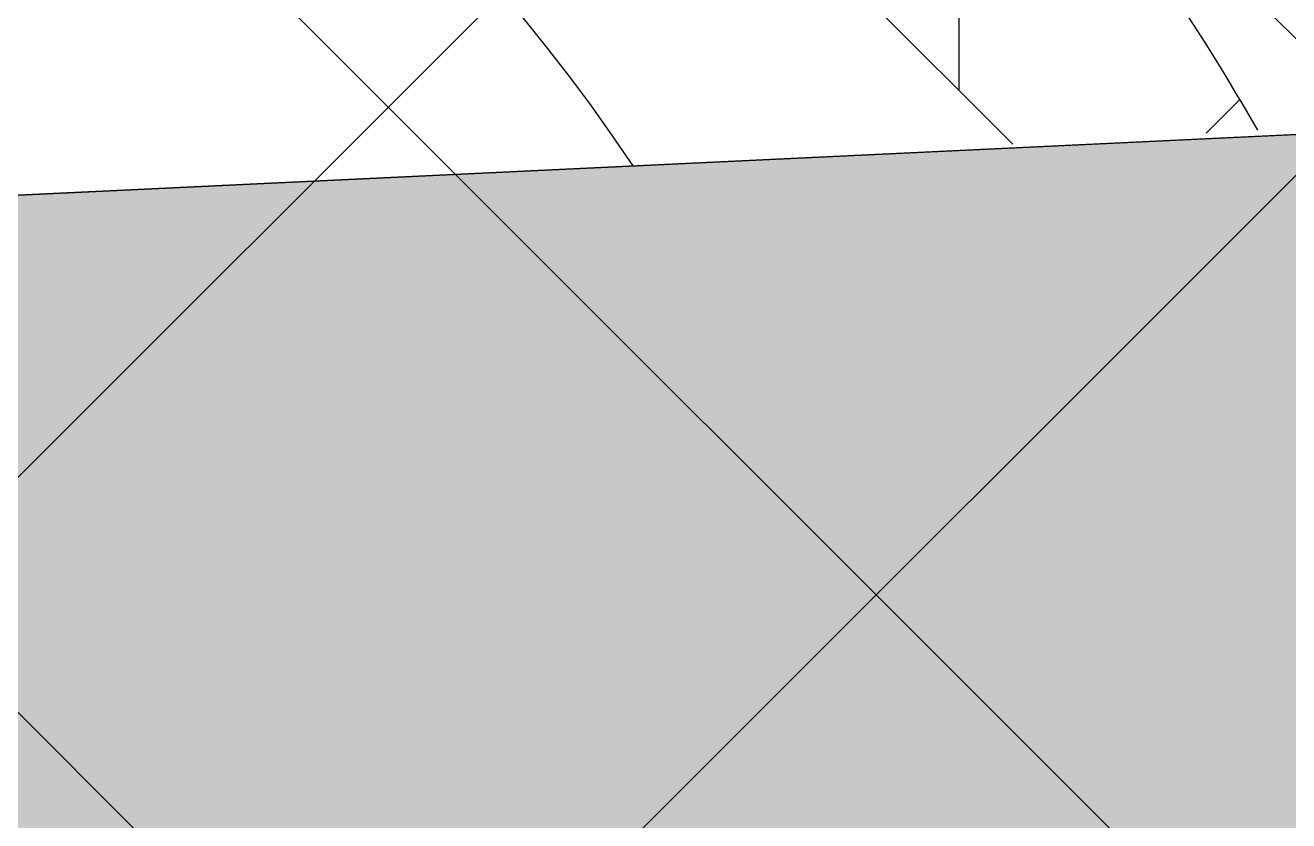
# Model space of a CAD drawing. Header units: millimetres. Extents: x 648844 to 649530, y 1246379 to 1246752.
# Drawn here: x 649262.728 to 649267.306, y 1246523.975 to 1246526.857 of the extents above; entities that cross this region are included whole.
import ezdxf

# ---------------------------------------------------------------- set-up
doc = ezdxf.new("R2010")
doc.units = ezdxf.units.MM
doc.header["$LTSCALE"] = 20
doc.header["$MEASUREMENT"] = 0
doc.layers.get('0').update_dxf_attribs({"linetype": 'CONTINUOUS'})
doc.layers.add('acera', color=8, linetype='CONTINUOUS')
doc.layers.add('TECHO', color=30, linetype='CONTINUOUS')

msp = doc.modelspace()

# ---------------------------------------------------------------- hatches: boundary and pattern name
h = msp.add_hatch()
h.set_pattern_fill('ANSI37', color=4, scale=20, style=0)
h.set_pattern_definition([(45, (-526.4316489867633, -3378.367883687839), (-1.767766952966369, 1.767766952966369), []), (135, (-526.4316489867633, -3378.367883687839), (-1.767766952966369, -1.767766952966369), [])])
h.paths.add_polyline_path([(649227.1070225898, 1246567.94119936), (649231.6771613231, 1246532.207660218), (649229.0601248409, 1246515.25948995), (649314.6874600542, 1246516.703207979), (649306.9879679593, 1246570.059864507)])
h.paths.add_polyline_path([(649257.7023071024, 1246528.978252781), (649287.2058541841, 1246528.978252781), (649287.2058541841, 1246534.492441051), (649257.7023071024, 1246534.492441051)], flags=24)
at = {"layer": 'acera'}
h = msp.add_hatch(dxfattribs=at)
h.set_pattern_fill('PETRA11,_O', color=9, scale=7, pattern_type=2)
h.set_pattern_definition([(0, (2687.656187323621, -252.1344165771734), (7, 7), [2.1, -2.45, 0.35, -2.1]), (0, (2690.456187323667, -250.7344165772665), (7, 7), [0.35, -1.75, 1.4, -3.5]), (0, (2691.506187323597, -250.3844165771734), (7, 7), [0.35, -6.649999999999999]), (0, (2688.35618732369, -250.0344165770803), (7, 7), [1.4, -5.600000000000001]), (0, (2687.656187323621, -249.3344165771268), (7, 7), [0.7000000000000001, -6.3]), (0, (2692.556187323644, -248.6344165771734), (7, 7), [0.7000000000000001, -0.35, 0.35, -5.600000000000001]), (0, (2689.756187323597, -248.2844165770803), (7, 7), [1.05, -5.95]), (0, (2688.006187323597, -247.5844165771268), (7, 7), [0.7000000000000001, -6.3]), (0, (2690.806187323644, -246.8844165771734), (7, 7), [0.35, -2.1, 1.05, -3.5]), (0, (2689.406187323621, -246.5344165770803), (7, 7), [0.7000000000000001, -6.3]), (0, (2691.85618732369, -246.18441657722), (7, 7), [0.7000000000000001, -6.3]), (0, (2690.456187323667, -245.8344165771268), (7, 7), [0.7000000000000001, -6.3]), (0, (2693.256187323597, -245.4844165772665), (7, 7), [0.7000000000000001, -6.3]), (90, (2687.306187323644, -252.1344165771734), (-6.999999999999999, 7), [1.4, -0.35, 0.7000000000000001, -2.8, 1.4, -0.35]), (90, (2687.656187323621, -247.5844165771268), (-6.999999999999999, 7), [0.35, -6.649999999999999]), (90, (2688.706187323667, -249.68441657722), (-6.999999999999999, 7), [0.7000000000000001, -1.4, 0.35, -4.55]), (90, (2689.056187323644, -248.6344165771734), (-6.999999999999999, 7), [0.7000000000000001, -1.4, 1.05, -3.850000000000001]), (90, (2690.10618732369, -250.3844165771734), (-6.999999999999999, 7), [0.35, -3.5, 0.7000000000000001, -0.35, 0.7000000000000001, -1.4]), (90, (2690.456187323667, -251.0844165771268), (-6.999999999999999, 7), [0.35, -6.649999999999999]), (90, (2691.156187323621, -248.9844165772665), (-6.999999999999999, 7), [0.35, -0.35, 1.05, -5.25]), (90, (2691.506187323597, -250.0344165770803), (-6.999999999999999, 7), [0.7000000000000001, -2.8, 0.35, -0.35, 0.35, -2.45]), (90, (2692.206187323667, -251.7844165770803), (-6.999999999999999, 7), [1.05, -5.95]), (90, (2692.906187323621, -246.5344165770803), (-6.999999999999999, 7), [0.35, -0.35, 0.35, -5.95]), (90, (2693.256187323597, -248.2844165770803), (-6.999999999999999, 7), [1.05, -5.95]), (90, (2694.131187323597, -248.80941657722), (-6.999999999999999, 7), [0.35, -6.649999999999999]), (45, (2689.756187323597, -252.1344165771734), (7.771561172376096e-16, 7.000000000133173), [0.4949700000000001, -9.4045249368]), (45, (2689.056187323644, -245.4844165772665), (7.771561172376096e-16, 7.000000000133173), [0.4949700000000001, -1.48491, 1.48491, -6.434704936799999]), (45, (2689.756187323597, -246.5344165770803), (7.771561172376096e-16, 7.000000000133173), [0.9899400000000002, -2.4748738, 0.4949700000000001, -5.9397111368]), (45, (2691.156187323621, -246.8844165771734), (7.771561172376096e-16, 7.000000000133173), [0.9899400000000002, -3.464825, 0.4949700000000001, -4.9497599368]), (45, (2688.35618732369, -250.0344165770803), (7.771561172376096e-16, 7.000000000133173), [0.4949700000000001, -9.4045249368]), (45, (2690.10618732369, -250.0344165770803), (7.771561172376096e-16, 7.000000000133173), [1.484924, -8.414570936799999]), (45, (2691.506187323597, -249.3344165771268), (7.771561172376096e-16, 7.000000000133173), [0.4949700000000001, -2.969848, 0.4949700000000001, -5.9397069368]), (45, (2692.556187323644, -248.6344165771734), (7.771561172376096e-16, 7.000000000133173), [0.9899400000000002, -8.9095549368]), (45, (2693.956187323667, -248.6344165771734), (7.771561172376096e-16, 7.000000000133173), [0.9899400000000002, -8.9095549368]), (45, (2693.956187323667, -250.7344165772665), (7.771561172376096e-16, 7.000000000133173), [0.4949700000000001, -9.4045249368]), (45, (2693.256187323597, -247.2344165772665), (7.771561172376096e-16, 7.000000000133173), [0.4949700000000001, -9.4045249368]), (45, (2692.556187323644, -246.18441657722), (7.771561172376096e-16, 7.000000000133173), [0.4949700000000001, -9.4045249368]), (45, (2693.956187323667, -245.4844165772665), (7.771561172376096e-16, 7.000000000133173), [0.4949700000000001, -9.4045249368]), (45, (2687.306187323644, -245.4844165772665), (7.771561172376096e-16, 7.000000000133173), [0.4949700000000001, -9.4045249368]), (45, (2690.806187323644, -248.2844165770803), (7.771561172376096e-16, 7.000000000133173), [0.4949700000000001, -9.4045249368]), (45, (2691.506187323597, -245.4844165772665), (7.771561172376096e-16, 7.000000000133173), [0.4949700000000001, -3.464825, 0.4949700000000001, -5.444729936799999]), (45, (2688.35618732369, -249.3344165771268), (7.771561172376096e-16, 7.000000000133173), [0.9899400000000002, -8.9095549368]), (45, (2688.35618732369, -247.5844165771268), (7.771561172376096e-16, 7.000000000133173), [1.48491, -8.414584936799999]), (135, (2687.656187323621, -249.3344165771268), (-7.000000000133173, 7.771561172376096e-16), [0.74249, -9.1570049368]), (135, (2691.506187323597, -249.68441657722), (-7.000000000133173, 7.771561172376096e-16), [0.4949700000000001, -9.4045249368]), (135, (2693.60618732369, -248.6344165771734), (-7.000000000133173, 7.771561172376096e-16), [0.4949700000000001, -9.4045249368]), (135, (2691.156187323621, -247.2344165772665), (-7.000000000133173, 7.771561172376096e-16), [0.4949700000000001, -9.4045249368]), (135, (2691.506187323597, -246.18441657722), (-7.000000000133173, 7.771561172376096e-16), [0.4949700000000001, -9.4045249368]), (135, (2690.456187323667, -245.8344165771268), (-7.000000000133173, 7.771561172376096e-16), [0.4949700000000001, -9.4045249368]), (135, (2691.85618732369, -246.18441657722), (-7.000000000133173, 7.771561172376096e-16), [0.4949700000000001, -9.4045249368]), (135, (2687.656187323621, -250.3844165771734), (-7.000000000133173, 7.771561172376096e-16), [0.4949700000000001, -9.4045249368]), (135, (2689.056187323644, -247.93441657722), (-7.000000000133173, 7.771561172376096e-16), [0.4949700000000001, -9.4045249368]), (135, (2689.056187323644, -250.0344165770803), (-7.000000000133173, 7.771561172376096e-16), [0.9899400000000002, -8.9095549368]), (135, (2690.456187323667, -250.7344165772665), (-7.000000000133173, 7.771561172376096e-16), [0.9899400000000002, -8.9095549368]), (135, (2693.256187323597, -246.8844165771734), (-7.000000000133173, 7.771561172376096e-16), [0.9899400000000002, -8.9095549368]), (135, (2691.156187323621, -248.6344165771734), (-7.000000000133173, 7.771561172376096e-16), [0.4949700000000001, -9.4045249368]), (135, (2692.206187323667, -250.7344165772665), (-7.000000000133173, 7.771561172376096e-16), [0.9899400000000002, -5.939696000000001, 0.4949700000000001, -2.4748889368]), (135, (2688.006187323597, -247.5844165771268), (-7.000000000133173, 7.771561172376096e-16), [0.9899400000000002, -1.9798989, 0.9899400000000002, -5.9397160368]), (135, (2687.306187323644, -251.43441657722), (-7.000000000133173, 7.771561172376096e-16), [0.9898, -2.4752, 0.9898, -2.4752, 0.4949, -2.4745949368]), (26.56505118, (2689.756187323597, -250.0344165770803), (7.000000000000657, 3.569913253897994e-10), [1.5652, -0.7826, 0.7826, -12.522075839]), (26.56505118, (2690.806187323644, -245.8344165771268), (7.000000000000657, 3.569913253897994e-10), [1.5652, -14.087275839]), (26.56505118, (2690.806187323644, -250.7344165772665), (7.000000000000657, 3.569913253897994e-10), [0.7826, -14.869875839]), (26.56505118, (2687.656187323621, -250.3844165771734), (7.000000000000657, 3.569913253897994e-10), [0.7826, -14.869875839]), (26.56505118, (2689.056187323644, -248.6344165771734), (7.000000000000657, 3.569913253897994e-10), [0.7826, -14.869875839]), (26.56505118, (2687.656187323621, -247.93441657722), (7.000000000000657, 3.569913253897994e-10), [0.7826, -14.869875839]), (63.43494882, (2688.706187323667, -247.2344165772665), (3.569905482336821e-10, 7.000000000000657), [0.7825999999999981, -14.86987583899997]), (63.43494882, (2691.156187323621, -247.2344165772665), (3.569905482336821e-10, 7.000000000000657), [0.7825999999999981, -14.86987583899997]), (63.43494882, (2691.85618732369, -252.1344165771734), (3.569905482336821e-10, 7.000000000000657), [0.7825999999999981, -14.86987583899997]), (63.43494882, (2687.306187323644, -248.2844165770803), (3.569905482336821e-10, 7.000000000000657), [0.7825999999999981, -14.86987583899997]), (63.43494882, (2690.10618732369, -251.7844165770803), (3.569905482336821e-10, 7.000000000000657), [0.7825999999999981, -5.478199999999984, 0.7825999999999981, -8.60907583899997]), (116.56505118, (2689.056187323644, -245.8344165771268), (-3.569913253897994e-10, 7.000000000000657), [0.7826, -14.869875839]), (116.56505118, (2693.256187323597, -247.2344165772665), (-3.569913253897994e-10, 7.000000000000657), [0.7826, -14.869875839]), (116.56505118, (2690.10618732369, -245.8344165771268), (-3.569913253897994e-10, 7.000000000000657), [0.7826, -14.869875839]), (116.56505118, (2687.306187323644, -249.68441657722), (-3.569913253897994e-10, 7.000000000000657), [0.7826, -14.869875839]), (153.43494882, (2692.556187323644, -250.7344165772665), (-7.000000000000657, 3.569928797020339e-10), [0.7826, -14.869875839]), (153.43494882, (2693.956187323667, -248.9844165772665), (-7.000000000000657, 3.569928797020339e-10), [0.7826, -14.869875839]), (153.43494882, (2689.756187323597, -248.2844165770803), (-7.000000000000657, 3.569928797020339e-10), [0.7826, -14.869875839]), (153.43494882, (2690.806187323644, -246.8844165771734), (-7.000000000000657, 3.569928797020339e-10), [0.7826, -14.869875839]), (153.43494882, (2693.256187323597, -245.4844165772665), (-7.000000000000657, 3.569928797020339e-10), [0.7826, -14.869875839]), (153.43494882, (2688.35618732369, -252.1344165771734), (-7.000000000000657, 3.569928797020339e-10), [1.1739, -14.478575839])])
edge = h.paths.add_edge_path()
edge.add_line((649250.7874826302, 1246528.528033259), (649254.0572560772, 1246528.570026523))
edge.add_arc((649252.1439295622, 1246550.229531964), 21.74384957327506, 275.048209124803, 284.8848079307651)
edge.add_arc((649259.2415875973, 1246522.536735149), 6.847633486588637, 33.81834346501341, 102.75787434048118, ccw=False)
edge.add_line((649264.9306448195, 1246526.347865203), (649267.1943607079, 1246526.476982754))
edge.add_arc((649258.48287329, 1246521.442121414), 10.06180111811662, 30.02604678058867, 49.3433717584542)
edge.add_line((649265.038381467, 1246529.075282901), (649263.2238284537, 1246530.232323674))
edge.add_arc((649259.026941336, 1246521.818245626), 9.402689554967525, 63.49027914409792, 97.2799052977561)
edge.add_arc((649252.7665948877, 1246552.634836585), 22.07941358149017, 272.7242045664806, 283.2720169931831, ccw=False)
edge.add_arc((649252.7666116765, 1246552.64616059), 22.09072399833789, 239.71793172053, 272.7227651330236, ccw=False)
edge.add_line((649241.6272009757, 1246533.569640572), (649241.3932042453, 1246531.329349429))
edge.add_arc((649252.1439295543, 1246550.229532004), 21.7438496144395, 240.368090569682, 266.4233940811581)
at = {"layer": 'TECHO'}
h = msp.add_hatch(dxfattribs=at)
h.set_pattern_fill('SPANTILE', color=9, scale=0.2049999999999999, angle=129.4323210859899, style=0, pattern_type=2)
h.set_pattern_definition([(87.74676821294457, (649209.6927855824, 1246537.877735002), (-0.08817970664139449, -2.466951493089089), [0.1893117599999998, -4.543480804999995]), (182.7164682129447, (649209.7002287294, 1246538.066900325), (-0.2144853189163159, 0.1950539616859043), [0.01639999999999999, -0.1885999999999999]), (2.716468212944592, (649209.4946818348, 1246538.073566218), (0.2144853189163159, -0.1950539616859043), [0.05739999999999996, -0.1475999999999999]), (272.7164682129446, (649209.552017334, 1246538.076286608), (-0.1950539616859042, -0.2144853189163158), [0.0204999999999999, -0.1844999999999992]), (92.71646821294436, (649209.6840414718, 1246538.062027678), (0.1950539616859043, 0.2144853189163159), [0.02049999999999994, -0.1844999999999995]), (2.716468212944592, (649209.6830699038, 1246538.082504642), (0.2144853189163159, -0.1950539616859043), [0.01639999999999998, -0.1885999999999999]), (2.716468212944592, (649209.4954590893, 1246538.057184647), (0.2144853189163159, -0.1950539616859043), [0.04099999999999997, -0.1639999999999999]), (277.6861682129446, (649209.5364130171, 1246538.059127782), (0.3213560138387487, -2.447520304775329), [0.1893117599999994, -4.54348080499998]), (310.0203682129447, (649209.5368988012, 1246538.0488893), (-2.827169075412138, 3.354782399782272), [0.05412163999999996, -5.358033749999995]), (344.2815682129446, (649209.571702236, 1246538.007442184), (0.4192550326950953, -0.1853379518768212), [0.05186130999999989, -0.5964054749999981]), (21.15136821294467, (649209.6216242037, 1246537.993392375), (-0.3998237064922338, -0.2242006747823756), [0.05186130999999982, -0.596405474999997]), (55.41256821294454, (649209.6699916633, 1246538.01210571), (2.496835793769556, 3.607389769598898), [0.05412163999999995, -5.358033749999993]), (342.4915682129446, (649209.5812606205, 1246538.022261843), (-2.291328278577727, 0.7122078298933845), [0.04150942499999995, -4.109424259999995]), (22.94136821294465, (649209.6208469494, 1246538.009773947), (2.213602687684101, 0.9259527062702124), [0.04150942499999996, -4.109424259999995]), (55.31106821294457, (649209.6590730838, 1246538.025953801), (1.921394692214662, 2.759160663819573), [0.04387184499999998, -4.343319624999997]), (310.1218682129446, (649209.552988902, 1246538.055809643), (-2.174002189794348, 2.564846898122638), [0.04387184499999996, -4.343319624999994])])
h.paths.add_polyline_path([(649264.4797476708, 1246522.046662298), (649260.0069440692, 1246526.114251011), (649271.48190305, 1246526.658701904), (649267.414314337, 1246522.185898303)])

# ---------------------------------------------------------------- linework, layer by layer
at = {"color": 9}
msp.add_lwpolyline([(649272.0001738014, 1246517.973504988), (649271.5878498812, 1246526.66372875), (649259.9009972393, 1246526.109224167), (649260.31332116, 1246517.419000406), (649272.0001738024, 1246517.973504989)], dxfattribs=at)
at = {"layer": 'acera', "color": 9}
for centre, radius, start, end in [((649259.2415875973, 1246522.536735149), 6.847633486588637, 33.81834347143516, 102.7578743405863), ((649258.48287329, 1246521.442121414), 10.06180111811662, 30.02604678834225, 49.3433717580581)]:
    msp.add_arc(centre, radius, start, end, dxfattribs=at)
at = {"layer": 'TECHO', "color": 9}
msp.add_line((649259.9009972388, 1246526.109224165), (649271.5878498802, 1246526.66372875), dxfattribs=at)

doc.saveas('drawing.dxf')
